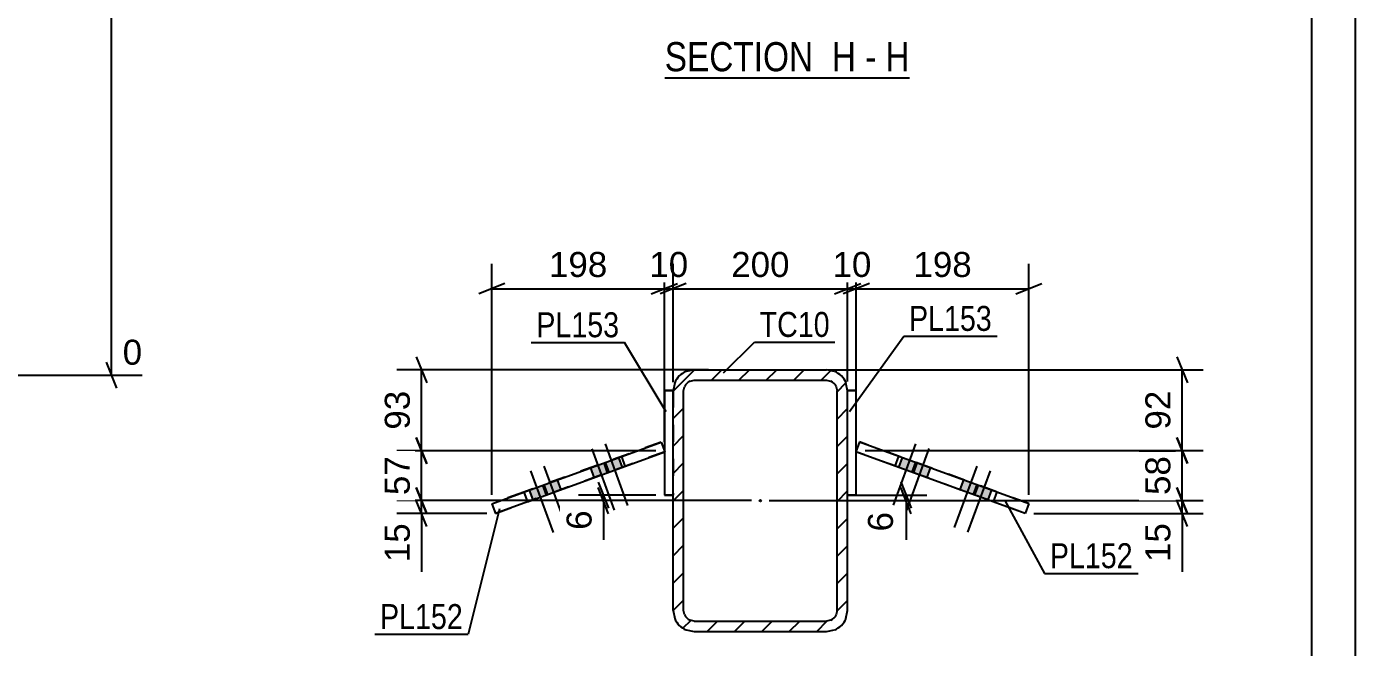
# Model space of a CAD drawing. Header units: millimetres. Extents: x -214 to 627, y -250 to 344.
# Drawn here: x 474.8 to 627.1, y -36.7 to 34.5 of the extents above; entities that cross this region are included whole.
import ezdxf

# ---------------------------------------------------------------- set-up
doc = ezdxf.new("R2010")
doc.units = ezdxf.units.MM
doc.linetypes.add('DXK_LINE_DOT2', pattern=[3.9198, 1.9599, -1.9599])
doc.linetypes.add('DXK_LINE_DOT3', pattern=[5.9187, 2.979, -0.9799, 0.9799, -0.9799])
doc.styles.add('Arial', font='ARIAL.TTF', dxfattribs={"height": 0.2})
doc.styles.add('Arial Narrow', font='ARIALN.TTF', dxfattribs={"height": 0.2})

# ---------------------------------------------------------------- blocks, each defined once
blk = doc.blocks.new('Unknown-284856835-1134')
at = {"color": 5, "linetype": 'Continuous'}
for p, q in [((627.14, -250.46), (627.14, 343.54)), ((622.14, -245.46), (622.14, 338.54))]:
    blk.add_line(p, q, dxfattribs=at)
blk = doc.blocks.new('Unknown-284856835-33 - 1606')
at = {"color": 6, "linetype": 'Continuous'}
blk.add_line((547.97, 28.58), (576.04, 28.58), dxfattribs=at)
at = {"color": 0, "linetype": 'Continuous'}
for points in [[(566.08, 29.33), (566.08, 32.83), (547.97, 32.83), (547.97, 29.33)], [(569.9, 29.33), (569.9, 32.83), (567.13, 32.83), (567.13, 29.33)], [(572.22, 29.33), (572.22, 32.83), (570.95, 32.83), (570.95, 29.33)], [(576.04, 29.33), (576.04, 32.83), (573.27, 32.83), (573.27, 29.33)]]:
    blk.add_wipeout(points, dxfattribs=at)
at = {"color": 7, "linetype": 'Continuous', "style": 'Arial Narrow'}
for s, p in [('SECTION ', (547.97, 29.33)), ('H', (567.13, 29.33)), ('H', (573.27, 29.33)), ('-', (570.95, 29.33))]:
    blk.add_text(s, height=3.34, dxfattribs=at).set_placement(p)
blk = doc.blocks.new('Part-284856835-5966 - 5912')
at = {"color": 2, "linetype": 'Continuous'}
for p, q in [((568.93, -7.25), (568.93, -7.25)), ((568.93, -7.25), (568.93, -7.29)), ((569.93, -7.25), (568.93, -7.25)), ((569.93, -7.25), (569.93, -7.25)), ((569.93, -19.25), (569.93, -7.25)), ((569.93, -19.25), (568.93, -19.25))]:
    blk.add_line(p, q, dxfattribs=at)
at = {"color": 7, "linetype": 'DXK_LINE_DOT2'}
for p, q in [((568.93, -7.25), (569.93, -7.25)), ((568.93, -7.25), (568.93, -7.25)), ((568.93, -19.25), (568.93, -7.29)), ((568.93, -19.25), (569.93, -19.25))]:
    blk.add_line(p, q, dxfattribs=at)
blk = doc.blocks.new('Bolt-284856835-5914 - 5912')
at = {"linetype": 'Continuous'}
for points in [[(541.38, -16.7), (543.07, -16.08), (542.66, -14.95), (540.97, -15.57)], [(539.85, -17.25), (541.54, -16.64), (541.13, -15.51), (539.44, -16.12)], [(532.84, -19.8), (534.53, -19.19), (534.12, -18.06), (532.43, -18.68)], [(534.37, -19.25), (536.06, -18.63), (535.65, -17.51), (533.96, -18.12)]]:
    blk.add_hatch(color=1, dxfattribs=at).paths.add_polyline_path(points)
at = {"color": 1, "linetype": 'Continuous'}
for p, q in [((541.13, -13.38), (543.7, -20.43)), ((539.6, -13.94), (542.17, -20.99)), ((542.66, -14.95), (543.07, -16.08)), ((532.59, -16.49), (535.16, -23.54)), ((534.12, -15.93), (536.69, -22.98)), ((539.44, -16.12), (539.85, -17.25)), ((540.97, -15.57), (541.38, -16.7)), ((541.13, -15.51), (541.54, -16.64)), ((533.96, -18.12), (534.37, -19.25)), ((534.12, -18.06), (534.53, -19.19)), ((535.65, -17.51), (536.06, -18.63)), ((532.43, -18.68), (532.84, -19.8))]:
    blk.add_line(p, q, dxfattribs=at)
blk = doc.blocks.new('Bolt-284856835-5915 - 5912')
at = {"linetype": 'Continuous'}
for points in [[(574.78, -16.07), (576.47, -16.68), (576.88, -15.55), (575.19, -14.94)], [(576.31, -16.62), (578, -17.24), (578.41, -16.11), (576.72, -15.49)], [(581.79, -18.62), (583.48, -19.23), (583.89, -18.11), (582.2, -17.49)], [(583.32, -19.17), (585.01, -19.79), (585.42, -18.66), (583.73, -18.05)]]:
    blk.add_hatch(color=1, dxfattribs=at).paths.add_polyline_path(points)
at = {"color": 1, "linetype": 'Continuous'}
for p, q in [((576.72, -13.37), (574.15, -20.42)), ((575.19, -14.94), (574.78, -16.07)), ((578.25, -13.92), (575.68, -20.97)), ((576.72, -15.49), (576.31, -16.62)), ((576.88, -15.55), (576.47, -16.68)), ((578.41, -16.11), (578, -17.24)), ((583.73, -15.92), (581.16, -22.97)), ((585.26, -16.47), (582.69, -23.52)), ((582.2, -17.49), (581.79, -18.62)), ((583.73, -18.05), (583.32, -19.17)), ((583.89, -18.11), (583.48, -19.23)), ((585.42, -18.66), (585.01, -19.79))]:
    blk.add_line(p, q, dxfattribs=at)
blk = doc.blocks.new('Part-284856835-5977 - 5912')
at = {"color": 2, "linetype": 'Continuous'}
for p, q in [((531.81, -18.9), (547.57, -13.17)), ((547.57, -13.17), (547.57, -13.17)), ((547.57, -13.17), (547.98, -14.29)), ((532.22, -20.03), (547.98, -14.29)), ((528.15, -20.24), (531.81, -18.9)), ((531.81, -18.9), (532.22, -20.03)), ((528.15, -20.24), (528.56, -21.36)), ((532.22, -20.03), (528.56, -21.36))]:
    blk.add_line(p, q, dxfattribs=at)
at = {"color": 7, "linetype": 'DXK_LINE_DOT2'}
for p, q in [((547.57, -13.17), (531.81, -18.9)), ((547.57, -13.17), (547.57, -13.17)), ((547.98, -14.29), (532.22, -20.03)), ((543.45, -15.94), (543.04, -14.81)), ((531.81, -18.9), (528.15, -20.24)), ((528.56, -21.36), (532.22, -20.03))]:
    blk.add_line(p, q, dxfattribs=at)
blk = doc.blocks.new('Part-284856835-5961 - 5912')
at = {"color": 2, "linetype": 'Continuous'}
for p, q in [((547.93, -7.26), (548.93, -7.26)), ((547.93, -7.26), (547.93, -19.26)), ((548.93, -7.29), (548.93, -7.26)), ((548.93, -7.26), (548.93, -7.26)), ((547.93, -19.26), (548.93, -19.26))]:
    blk.add_line(p, q, dxfattribs=at)
at = {"color": 7, "linetype": 'DXK_LINE_DOT2'}
for p, q in [((548.93, -7.26), (547.93, -7.26)), ((548.93, -7.26), (548.93, -19.26)), ((548.93, -19.26), (547.93, -19.26))]:
    blk.add_line(p, q, dxfattribs=at)
blk = doc.blocks.new('Part-284856835-6000 - 5912')
at = {"color": 2, "linetype": 'Continuous'}
for p, q in [((570.29, -13.15), (569.87, -14.28)), ((570.29, -13.15), (570.29, -13.15)), ((570.29, -13.15), (586.05, -18.89)), ((585.63, -20.02), (569.87, -14.28)), ((586.05, -18.89), (585.63, -20.02)), ((586.05, -18.89), (589.7, -20.22)), ((589.29, -21.35), (585.63, -20.02)), ((589.7, -20.22), (589.29, -21.35))]:
    blk.add_line(p, q, dxfattribs=at)
at = {"color": 7, "linetype": 'DXK_LINE_DOT2'}
for p, q in [((589.7, -20.22), (570.29, -13.15)), ((570.29, -13.15), (570.29, -13.15)), ((589.29, -21.35), (569.87, -14.28)), ((574.39, -15.93), (574.81, -14.8))]:
    blk.add_line(p, q, dxfattribs=at)
blk = doc.blocks.new('Part-284856835-6057 - 5912')
at = {"linetype": 'Continuous'}
h = blk.add_hatch(dxfattribs=at)
h.set_pattern_fill('', scale=0.7, style=0, pattern_type=0)
h.set_pattern_definition([(45, (548.9254, -32.4926), (-1.57154, 1.57154), [])])
h.paths.add_polyline_path([(548.93, -7.29), (548.93, -32.49), (549.11, -33.41), (549.63, -34.19), (550.41, -34.71), (551.33, -34.89), (566.53, -34.89), (567.44, -34.71), (568.22, -34.19), (568.74, -33.41), (568.93, -32.49), (568.93, -7.29), (568.74, -6.37), (568.22, -5.6), (567.44, -5.08), (566.53, -4.89), (551.33, -4.89), (550.41, -5.08), (549.63, -5.6), (549.11, -6.37)])
h.paths.add_polyline_path([(550.48, -6.44), (550.87, -6.18), (551.33, -6.09), (566.53, -6.09), (566.98, -6.18), (567.37, -6.44), (567.63, -6.83), (567.73, -7.29), (567.73, -32.49), (567.63, -32.95), (567.37, -33.34), (566.98, -33.6), (566.53, -33.69), (551.33, -33.69), (550.87, -33.6), (550.48, -33.34), (550.22, -32.95), (550.13, -32.49), (550.13, -7.29), (550.22, -6.83)])
blk.add_hatch(color=246, dxfattribs=at).paths.add_polyline_path([(558.93, -19.99, -1), (558.93, -19.79, -1)])
at = {"color": 2, "linetype": 'Continuous'}
for p, q in [((551.33, -4.89), (550.41, -5.08)), ((550.87, -6.18), (551.33, -6.09)), ((551.33, -4.89), (551.33, -4.89)), ((551.33, -4.89), (566.53, -4.89)), ((551.33, -6.09), (551.33, -6.09)), ((551.33, -6.09), (566.53, -6.09)), ((566.53, -4.89), (566.53, -4.89)), ((567.44, -5.08), (566.53, -4.89)), ((566.53, -6.09), (566.53, -6.09)), ((566.53, -6.09), (566.98, -6.18)), ((549.11, -6.37), (548.93, -7.29)), ((548.93, -7.29), (548.93, -7.29)), ((548.93, -32.49), (548.93, -7.29)), ((550.13, -7.29), (550.22, -6.83)), ((550.13, -7.29), (550.13, -7.29)), ((550.13, -32.49), (550.13, -7.29)), ((567.63, -6.83), (567.73, -7.29)), ((567.73, -7.29), (567.73, -7.29)), ((567.73, -32.49), (567.73, -7.29)), ((568.93, -7.29), (568.74, -6.37)), ((568.93, -7.29), (568.93, -7.29)), ((568.93, -32.49), (568.93, -7.29)), ((548.93, -32.49), (548.93, -32.49)), ((548.93, -32.49), (549.11, -33.41)), ((550.13, -32.49), (550.13, -32.49)), ((550.22, -32.95), (550.13, -32.49)), ((567.73, -32.49), (567.63, -32.95)), ((567.73, -32.49), (567.73, -32.49)), ((568.74, -33.41), (568.93, -32.49)), ((568.93, -32.49), (568.93, -32.49)), ((550.41, -34.71), (551.33, -34.89)), ((551.33, -33.69), (550.87, -33.6)), ((551.33, -33.69), (551.33, -33.69)), ((551.33, -33.69), (566.53, -33.69)), ((551.33, -34.89), (551.33, -34.89)), ((551.33, -34.89), (566.53, -34.89)), ((566.98, -33.6), (566.53, -33.69)), ((566.53, -33.69), (566.53, -33.69)), ((566.53, -34.89), (567.44, -34.71)), ((566.53, -34.89), (566.53, -34.89))]:
    blk.add_line(p, q, dxfattribs=at)
at = {"color": 7, "linetype": 'DXK_LINE_DOT3'}
blk.add_line((558.93, -19.89), (558.93, -19.89), dxfattribs=at)
at = {"color": 246, "linetype": 'DXK_LINE_DOT2'}
blk.add_line((558.93, -19.89), (558.93, -19.89), dxfattribs=at)
at = {"color": 246, "linetype": 'Continuous'}
blk.add_circle((558.93, -19.89), 0.1, dxfattribs=at)
at = {"color": 2, "linetype": 'Continuous'}
for centre, radius, start, end in [((551.33, -7.29), 2.4, 112.5, 157.5), ((566.53, -7.29), 2.4, 22.5, 67.5), ((551.33, -7.29), 1.2, 112.5, 157.5), ((566.53, -7.29), 1.2, 22.5, 67.5), ((551.33, -32.49), 2.4, 202.5, 247.5), ((551.33, -32.49), 1.2, 202.5, 247.5), ((566.53, -32.49), 1.2, 292.5, 337.5), ((566.53, -32.49), 2.4, 292.5, 337.5)]:
    blk.add_arc(centre, radius, start, end, dxfattribs=at)
blk = doc.blocks.new('StraightDimension-284856835-6060 - 5912')
at = {"color": 7, "linetype": 'Continuous'}
for p, q in [((540.33, -17.76), (541.53, -20.76)), ((546.93, -19.26), (538.08, -19.26)), ((541.53, -21.39), (540.33, -18.39)), ((540.93, -19.89), (540.93, -19.26)), ((547.93, -19.89), (538.08, -19.89))]:
    blk.add_line(p, q, dxfattribs=at)
at = {"color": 0}
blk.add_wipeout([(540.18, -20.42), (535.98, -20.42), (535.98, -23.84), (540.18, -23.84)], dxfattribs=at)
at = {"color": 7, "linetype": 'Continuous'}
blk.add_line((540.93, -19.89), (540.93, -24.37), dxfattribs=at)
blk.add_line((540.93, -19.89), (540.93, -24.37), dxfattribs=at)
at = {"color": 3, "style": 'Arial'}
blk.add_text('6', height=2.87, rotation=90.0002, dxfattribs=at).set_placement((539.58, -23.24))
blk = doc.blocks.new('StraightDimension-284856835-6164 - 5912')
at = {"color": 7, "linetype": 'Continuous'}
for p, q in [((519.49, -18.39), (520.69, -21.39)), ((557.93, -19.89), (517.24, -19.89)), ((520.69, -22.86), (519.49, -19.86)), ((520.09, -21.36), (520.09, -19.89)), ((527.56, -21.36), (517.24, -21.36))]:
    blk.add_line(p, q, dxfattribs=at)
at = {"color": 0}
blk.add_wipeout([(519.34, -21.89), (515.14, -21.89), (515.14, -27.54), (519.34, -27.54)], dxfattribs=at)
at = {"color": 7, "linetype": 'Continuous'}
blk.add_line((520.09, -21.36), (520.09, -28.06), dxfattribs=at)
blk.add_line((520.09, -21.36), (520.09, -28.06), dxfattribs=at)
at = {"color": 3, "style": 'Arial'}
blk.add_text('15', height=2.865, rotation=90.0002, dxfattribs=at).set_placement((518.74, -26.94))
blk = doc.blocks.new('StraightDimension-284856835-6086 - 5912')
at = {"color": 7, "linetype": 'Continuous'}
for p, q in [((569.93, -13.14), (569.93, 7.25)), ((589.7, -19.22), (589.7, 7.25)), ((571.43, 5), (568.43, 3.8)), ((588.2, 3.8), (591.2, 5)), ((569.93, 4.4), (589.7, 4.4))]:
    blk.add_line(p, q, dxfattribs=at)
at = {"color": 0}
blk.add_wipeout([(583.75, 5.15), (583.75, 9.35), (575.88, 9.35), (575.88, 5.15)], dxfattribs=at)
at = {"color": 3, "style": 'Arial'}
blk.add_text('198', height=2.865, dxfattribs=at).set_placement((576.48, 5.75))
blk = doc.blocks.new('StraightDimension-284856835-6172 - 5912')
at = {"color": 7, "linetype": 'Continuous'}
for p, q in [((606.68, -18.39), (607.88, -21.39)), ((559.93, -19.89), (609.68, -19.89)), ((607.88, -22.85), (606.68, -19.85)), ((607.28, -21.35), (607.28, -19.89)), ((590.29, -21.35), (609.68, -21.35))]:
    blk.add_line(p, q, dxfattribs=at)
at = {"color": 0}
blk.add_wipeout([(606.53, -21.87), (602.33, -21.87), (602.33, -27.52), (606.53, -27.52)], dxfattribs=at)
at = {"color": 7, "linetype": 'Continuous'}
blk.add_line((607.28, -21.35), (607.28, -28.05), dxfattribs=at)
blk.add_line((607.28, -21.35), (607.28, -28.05), dxfattribs=at)
at = {"color": 3, "style": 'Arial'}
blk.add_text('15', height=2.865, rotation=90.0002, dxfattribs=at).set_placement((605.93, -26.92))
blk = doc.blocks.new('StraightDimension-284856835-6073 - 5912')
at = {"color": 7, "linetype": 'Continuous'}
for p, q in [((575.03, -17.75), (576.23, -20.75)), ((569.93, -19.25), (578.03, -19.25)), ((576.23, -21.39), (575.03, -18.39)), ((575.63, -19.89), (575.63, -19.25)), ((569.93, -19.89), (578.03, -19.89)), ((575.63, -19.89), (575.63, -24.37)), ((575.63, -19.89), (575.63, -24.37))]:
    blk.add_line(p, q, dxfattribs=at)
at = {"color": 0}
blk.add_wipeout([(574.73, -20.6), (570.53, -20.6), (570.53, -24.02), (574.73, -24.02)], dxfattribs=at)
at = {"color": 3, "style": 'Arial'}
blk.add_text('6', height=2.87, rotation=90.0002, dxfattribs=at).set_placement((574.13, -23.42))
blk = doc.blocks.new('StraightDimension-284856835-6095 - 5912')
at = {"color": 7, "linetype": 'Continuous'}
for p, q in [((528.15, -19.24), (528.15, 7.25)), ((547.93, -13.16), (547.93, 7.25)), ((529.65, 5), (526.65, 3.8)), ((546.43, 3.8), (549.43, 5)), ((528.15, 4.4), (547.93, 4.4))]:
    blk.add_line(p, q, dxfattribs=at)
at = {"color": 0}
blk.add_wipeout([(541.97, 5.15), (541.97, 9.35), (534.1, 9.35), (534.1, 5.15)], dxfattribs=at)
at = {"color": 3, "style": 'Arial'}
blk.add_text('198', height=2.865, dxfattribs=at).set_placement((534.7, 5.75))
blk = doc.blocks.new('StraightDimension-284856835-6104 - 5912')
at = {"color": 7, "linetype": 'Continuous'}
for p, q in [((547.93, -13.16), (547.93, 7.25)), ((548.93, -6.29), (548.93, 7.25)), ((546.43, 3.8), (549.43, 5)), ((550.43, 5), (547.43, 3.8)), ((547.93, 4.4), (548.93, 4.4))]:
    blk.add_line(p, q, dxfattribs=at)
at = {"color": 0}
blk.add_wipeout([(551.25, 5.15), (551.25, 9.35), (545.6, 9.35), (545.6, 5.15)], dxfattribs=at)
at = {"color": 3, "style": 'Arial'}
blk.add_text('10', height=2.865, dxfattribs=at).set_placement((546.2, 5.75))
blk = doc.blocks.new('StraightDimension-284856835-6118 - 5912')
at = {"color": 7, "linetype": 'Continuous'}
for p, q in [((548.93, -6.29), (548.93, 7.25)), ((568.93, -6.25), (568.93, 7.25)), ((550.43, 5), (547.43, 3.8)), ((567.43, 3.8), (570.43, 5)), ((548.93, 4.4), (568.93, 4.4))]:
    blk.add_line(p, q, dxfattribs=at)
at = {"color": 0}
blk.add_wipeout([(562.86, 5.15), (562.86, 9.35), (554.99, 9.35), (554.99, 5.15)], dxfattribs=at)
at = {"color": 3, "style": 'Arial'}
blk.add_text('200', height=2.865, dxfattribs=at).set_placement((555.59, 5.75))
blk = doc.blocks.new('StraightDimension-284856835-6129 - 5912')
at = {"color": 7, "linetype": 'Continuous'}
for p, q in [((568.93, -6.25), (568.93, 7.25)), ((569.93, -13.14), (569.93, 7.25)), ((567.43, 3.8), (570.43, 5)), ((571.43, 5), (568.43, 3.8)), ((568.93, 4.4), (569.93, 4.4))]:
    blk.add_line(p, q, dxfattribs=at)
at = {"color": 0}
blk.add_wipeout([(572.25, 5.15), (572.25, 9.35), (566.6, 9.35), (566.6, 5.15)], dxfattribs=at)
at = {"color": 3, "style": 'Arial'}
blk.add_text('10', height=2.865, dxfattribs=at).set_placement((567.2, 5.75))
blk = doc.blocks.new('StraightDimension-284856835-6141 - 5912')
at = {"color": 7, "linetype": 'Continuous'}
for p, q in [((519.49, -3.39), (520.69, -6.39)), ((552.98, -4.89), (517.24, -4.89)), ((520.09, -14.16), (520.09, -4.89)), ((520.69, -15.66), (519.49, -12.66)), ((546.93, -14.16), (517.24, -14.16))]:
    blk.add_line(p, q, dxfattribs=at)
at = {"color": 0}
blk.add_wipeout([(519.34, -6.7), (515.14, -6.7), (515.14, -12.35), (519.34, -12.35)], dxfattribs=at)
at = {"color": 3, "style": 'Arial'}
blk.add_text('93', height=2.865, rotation=90.0002, dxfattribs=at).set_placement((518.74, -11.75))
blk = doc.blocks.new('StraightDimension-284856835-6152 - 5912')
at = {"color": 7, "linetype": 'Continuous'}
for p, q in [((519.49, -12.66), (520.69, -15.66)), ((546.93, -14.16), (517.24, -14.16)), ((520.09, -19.89), (520.09, -14.16)), ((520.69, -21.39), (519.49, -18.39)), ((557.93, -19.89), (517.24, -19.89))]:
    blk.add_line(p, q, dxfattribs=at)
at = {"color": 0}
blk.add_wipeout([(519.34, -14.2), (515.14, -14.2), (515.14, -19.85), (519.34, -19.85)], dxfattribs=at)
at = {"color": 3, "style": 'Arial'}
blk.add_text('57', height=2.865, rotation=90.0002, dxfattribs=at).set_placement((518.74, -19.25))
blk = doc.blocks.new('StraightDimension-284856835-6179 - 5912')
at = {"color": 7, "linetype": 'Continuous'}
for p, q in [((606.68, -12.64), (607.88, -15.64)), ((570.93, -14.14), (609.68, -14.14)), ((607.28, -19.89), (607.28, -14.14)), ((607.88, -21.39), (606.68, -18.39)), ((559.93, -19.89), (609.68, -19.89))]:
    blk.add_line(p, q, dxfattribs=at)
at = {"color": 0}
blk.add_wipeout([(606.53, -14.19), (602.33, -14.19), (602.33, -19.84), (606.53, -19.84)], dxfattribs=at)
at = {"color": 3, "style": 'Arial'}
blk.add_text('58', height=2.865, rotation=90.0002, dxfattribs=at).set_placement((605.93, -19.24))
blk = doc.blocks.new('StraightDimension-284856835-6191 - 5912')
at = {"color": 7, "linetype": 'Continuous'}
for p, q in [((606.68, -3.39), (607.88, -6.39)), ((566.68, -4.89), (609.68, -4.89)), ((607.28, -14.14), (607.28, -4.89)), ((607.88, -15.64), (606.68, -12.64)), ((570.93, -14.14), (609.68, -14.14))]:
    blk.add_line(p, q, dxfattribs=at)
at = {"color": 0}
blk.add_wipeout([(606.53, -6.69), (602.33, -6.69), (602.33, -12.34), (606.53, -12.34)], dxfattribs=at)
at = {"color": 3, "style": 'Arial'}
blk.add_text('92', height=2.865, rotation=90.0002, dxfattribs=at).set_placement((605.93, -11.74))
blk = doc.blocks.new('StraightDimension-284856835-5816 - 5050')
at = {"color": 7, "linetype": 'Continuous'}
for p, q in [((485.13, 89.59), (483.93, 92.59)), ((420.53, 91.09), (496.95, 91.09)), ((484.53, -5.51), (484.53, 91.09)), ((483.93, -4.01), (485.13, -7.01)), ((427.34, -5.51), (488.05, -5.51))]:
    blk.add_line(p, q, dxfattribs=at)
at = {"color": 0, "linetype": 'Continuous'}
for points in [[(497.55, 91.69), (497.55, 95.89), (485.23, 95.89), (485.23, 91.69)], [(488.65, -4.91), (488.65, -0.71), (485.23, -0.71), (485.23, -4.91)]]:
    blk.add_wipeout(points, dxfattribs=at)
at = {"color": 0}
blk.add_wipeout([(483.78, 48.95), (479.58, 48.95), (479.58, 36.63), (483.78, 36.63)], dxfattribs=at)
at = {"color": 3, "linetype": 'Continuous', "style": 'Arial'}
for s, height, p in [('15484', 2.865, (485.83, 92.29)), ('0', 2.87, (485.83, -4.31))]:
    blk.add_text(s, height=height, dxfattribs=at).set_placement(p)
at = {"color": 3, "style": 'Arial'}
blk.add_text('15484', height=2.865, rotation=90.0002, dxfattribs=at).set_placement((483.18, 37.23))
blk = doc.blocks.new('Mark-284856835-5962 - 5912')
at = {"color": 0}
blk.add_wipeout([(585.48, -0.43), (585.48, 2.57), (575.97, 2.57), (575.97, -0.43)], dxfattribs=at)
blk.add_wipeout([(585.48, -0.43), (585.48, 2.57), (575.97, 2.57), (575.97, -0.43)], dxfattribs=at)
at = {"color": 30, "linetype": 'Continuous'}
for p, q in [((569.15, -9.68), (575.37, -1.03)), ((575.37, -1.03), (586.08, -1.03))]:
    blk.add_line(p, q, dxfattribs=at)
at = {"color": 3, "style": 'Arial Narrow'}
blk.add_text('PL153', height=2.863, dxfattribs=at).set_placement((575.97, -0.43))
blk = doc.blocks.new('Mark-284856835-5973 - 5912')
at = {"color": 0}
blk.add_wipeout([(524.83, -34.61), (524.83, -31.61), (515.33, -31.61), (515.33, -34.61)], dxfattribs=at)
blk.add_wipeout([(524.83, -34.61), (524.83, -31.61), (515.33, -31.61), (515.33, -34.61)], dxfattribs=at)
at = {"color": 30, "linetype": 'Continuous'}
for p in [(529.04, -20.81), (514.73, -35.21)]:
    blk.add_line(p, (525.43, -35.21), dxfattribs=at)
at = {"color": 3, "style": 'Arial Narrow'}
blk.add_text('PL152', height=2.863, dxfattribs=at).set_placement((515.33, -34.61))
blk = doc.blocks.new('Mark-284856835-5957 - 5912')
at = {"color": 0}
blk.add_wipeout([(542.76, -1.16), (542.76, 1.84), (533.25, 1.84), (533.25, -1.16)], dxfattribs=at)
blk.add_wipeout([(542.76, -1.16), (542.76, 1.84), (533.25, 1.84), (533.25, -1.16)], dxfattribs=at)
at = {"color": 30, "linetype": 'Continuous'}
for p in [(532.65, -1.76), (548.15, -9.69)]:
    blk.add_line(p, (543.36, -1.76), dxfattribs=at)
at = {"color": 3, "style": 'Arial Narrow'}
blk.add_text('PL153', height=2.863, dxfattribs=at).set_placement((533.25, -1.16))
blk = doc.blocks.new('Mark-284856835-5996 - 5912')
at = {"color": 0}
blk.add_wipeout([(601.63, -27.63), (601.63, -24.63), (592.12, -24.63), (592.12, -27.63)], dxfattribs=at)
blk.add_wipeout([(601.63, -27.63), (601.63, -24.63), (592.12, -24.63), (592.12, -27.63)], dxfattribs=at)
at = {"color": 30, "linetype": 'Continuous'}
for p, q in [((587, -19.96), (591.52, -28.23)), ((591.52, -28.23), (602.23, -28.23))]:
    blk.add_line(p, q, dxfattribs=at)
at = {"color": 3, "style": 'Arial Narrow'}
blk.add_text('PL152', height=2.863, dxfattribs=at).set_placement((592.12, -27.63))
blk = doc.blocks.new('Mark-284856835-6053 - 5912')
at = {"color": 0}
blk.add_wipeout([(566.88, -1.12), (566.88, 1.88), (558.85, 1.88), (558.85, -1.12)], dxfattribs=at)
blk.add_wipeout([(566.88, -1.12), (566.88, 1.88), (558.85, 1.88), (558.85, -1.12)], dxfattribs=at)
at = {"color": 30, "linetype": 'Continuous'}
for p, q in [((554.71, -5.25), (558.25, -1.72)), ((558.25, -1.72), (567.48, -1.72))]:
    blk.add_line(p, q, dxfattribs=at)
at = {"color": 3, "style": 'Arial Narrow'}
blk.add_text('TC10', height=2.863, dxfattribs=at).set_placement((558.85, -1.12))

msp = doc.modelspace()

# ---------------------------------------------------------------- block references
for name in ['Unknown-284856835-1134', 'Part-284856835-6057 - 5912', 'Part-284856835-5961 - 5912', 'Part-284856835-5966 - 5912', 'Part-284856835-5977 - 5912', 'Bolt-284856835-5914 - 5912', 'Part-284856835-6000 - 5912', 'Bolt-284856835-5915 - 5912']:
    msp.add_blockref(name, (0, 0))

# ---------------------------------------------------------------- next in the draw order: block references
for name in ['StraightDimension-284856835-5816 - 5050', 'Unknown-284856835-33 - 1606', 'StraightDimension-284856835-6086 - 5912', 'StraightDimension-284856835-6060 - 5912']:
    msp.add_blockref(name, (0, 0))

# ---------------------------------------------------------------- next in the draw order: block references
for name in ['StraightDimension-284856835-6164 - 5912', 'StraightDimension-284856835-6172 - 5912']:
    msp.add_blockref(name, (0, 0))

# ---------------------------------------------------------------- next in the draw order: block references
for name in ['StraightDimension-284856835-6095 - 5912', 'StraightDimension-284856835-6073 - 5912']:
    msp.add_blockref(name, (0, 0))

# ---------------------------------------------------------------- next in the draw order: block references
msp.add_blockref('StraightDimension-284856835-6104 - 5912', (0, 0))

# ---------------------------------------------------------------- next in the draw order: block references
msp.add_blockref('StraightDimension-284856835-6118 - 5912', (0, 0))

# ---------------------------------------------------------------- next in the draw order: block references
for name in ['StraightDimension-284856835-6129 - 5912', 'StraightDimension-284856835-6141 - 5912']:
    msp.add_blockref(name, (0, 0))

# ---------------------------------------------------------------- next in the draw order: block references
for name in ['Mark-284856835-5957 - 5912', 'StraightDimension-284856835-6152 - 5912', 'StraightDimension-284856835-6179 - 5912']:
    msp.add_blockref(name, (0, 0))

# ---------------------------------------------------------------- next in the draw order: block references
for name in ['StraightDimension-284856835-6191 - 5912', 'Mark-284856835-5973 - 5912', 'Mark-284856835-5996 - 5912']:
    msp.add_blockref(name, (0, 0))

# ---------------------------------------------------------------- next in the draw order: block references
for name in ['Mark-284856835-6053 - 5912', 'Mark-284856835-5962 - 5912']:
    msp.add_blockref(name, (0, 0))

doc.saveas('drawing.dxf')
